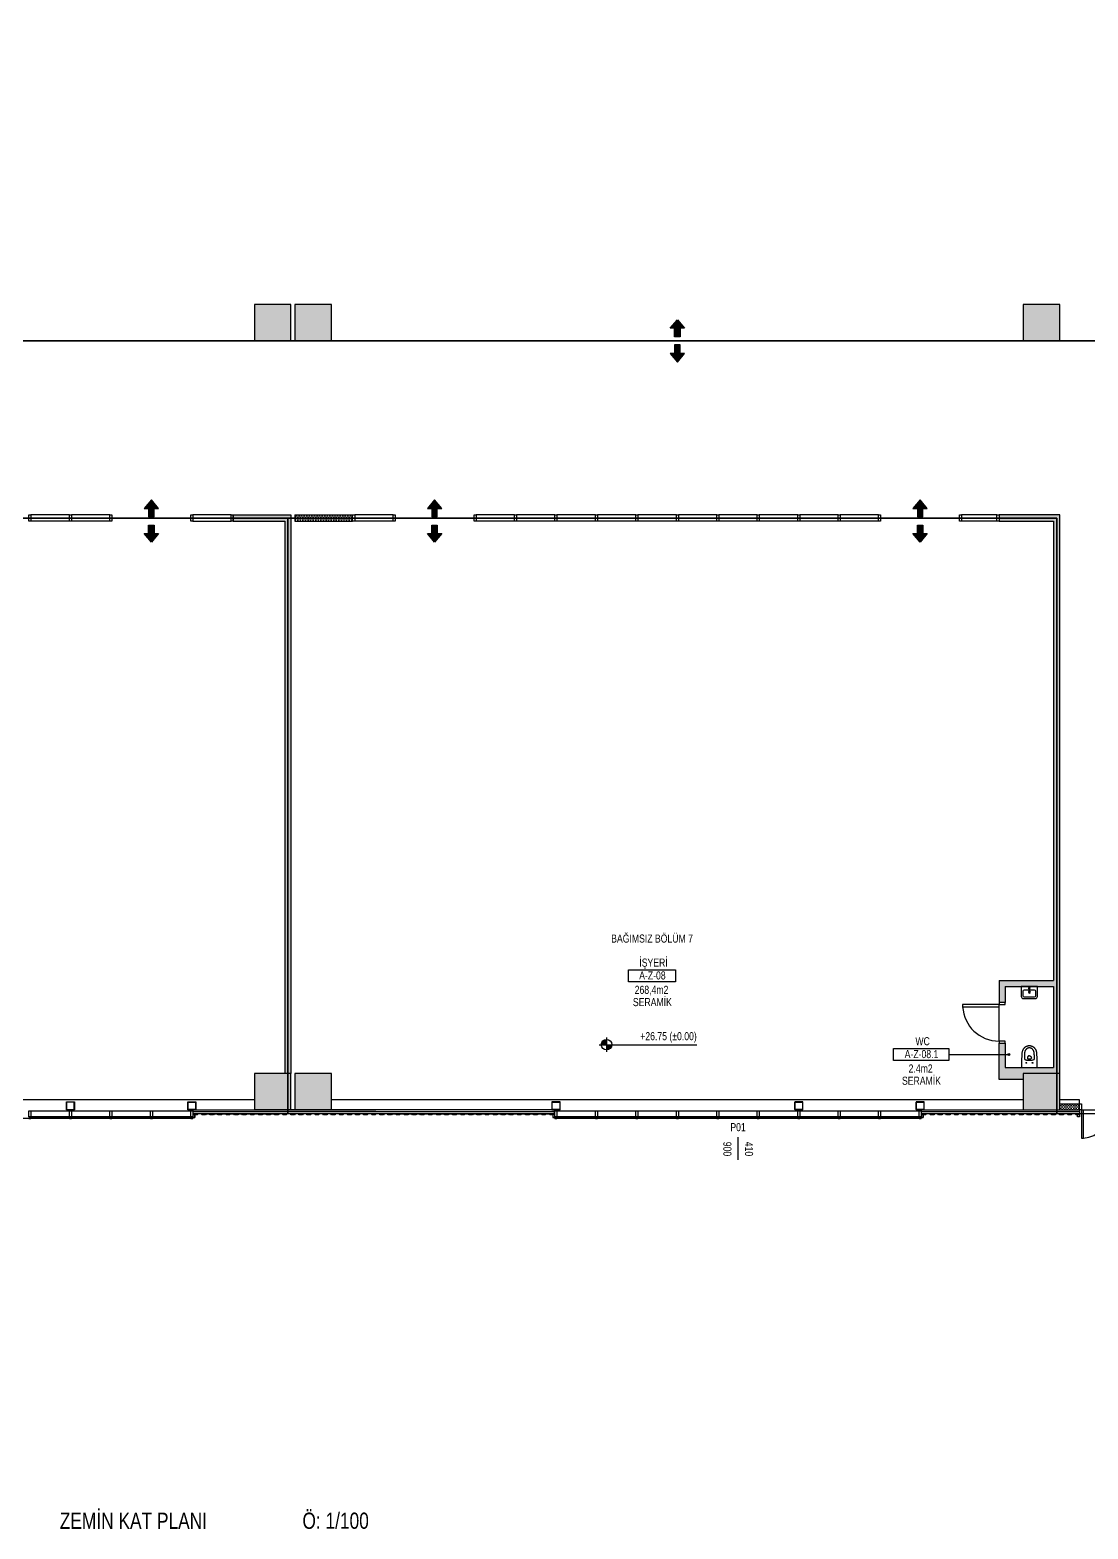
# Model space of a CAD drawing. Extents: x 259761 to 283296, y -701091 to -693683.
# Drawn here: x 270087 to 272702, y -701091 to -697387 of the extents above; entities that cross this region are included whole.
import ezdxf
from ezdxf.enums import TextEntityAlignment as Align

# ---------------------------------------------------------------- set-up
doc = ezdxf.new("R2010")
doc.units = 0
doc.header["$MEASUREMENT"] = 0
doc.layers.get('0').update_dxf_attribs({"linetype": 'CONTINUOUS'})
for name, color, linetype in [('A-DOOR', 193, 'CONTINUOUS'), ('A-WALL-SNWPNL', 200, 'CONTINUOUS'), ('MKDU0', 50, 'CONTINUOUS')]:
    doc.layers.add(name, color=color, linetype=linetype)
doc.styles.add('Fields_100', font='act_simplex.shx', dxfattribs={"width": 0.8, "height": 20})
doc.styles.add('Fields_200', font='act_simplex.shx', dxfattribs={"width": 0.8, "height": 40})
pattern_1 = [(0, (256351.4238, -647212.943), (3.175, 3.175), [3.175, -3.175])]

# ---------------------------------------------------------------- blocks, each defined once
blk = doc.blocks.new('Mahal kutusu_100')
at = {"color": 0}
blk.add_lwpolyline([(-58, 30), (58, 30), (58, 0), (-58, 0)], close=True, dxfattribs=at)
at = {"color": 0, "style": 'Fields_100', "width": 0.8}
for tag, p in [('MAHAL', (3.6, 37.9)), ('KOD', (0.9, 6.2)), ('ALAN', (-1.3, -29.4)), ('KAPLAMA', (0.8, -59.7))]:
    blk.add_attdef(tag, text='', height=20, dxfattribs=at).set_placement(p, align=Align.CENTER)
blk = doc.blocks.new('KLOZET')
at = {"linetype": 'Continuous'}
for p, q in [((-17.5, 36.9), (-17.3, 38.1)), ((-17.3, 38.1), (-17.1, 39.2)), ((-17.1, 39.2), (-16.8, 40.3)), ((-16.8, 40.3), (-16.5, 41.3)), ((-16.5, 41.3), (-16.1, 42.4)), ((-16.1, 42.4), (-15.7, 43.3)), ((-15.7, 43.3), (-15.3, 44.3)), ((-15.3, 44.3), (-14.8, 45.2)), ((-14.8, 45.2), (-14.3, 46)), ((-14.3, 46), (-13.7, 46.8)), ((-13.7, 46.8), (-13.1, 47.6)), ((-13.1, 47.6), (-12.4, 48.3)), ((-12.4, 48.3), (-11.7, 49)), ((-11.7, 49), (-11, 49.6)), ((-11.6, 37.3), (-11.7, 36.7)), ((-11.5, 37.7), (-11.6, 37.3)), ((-11.4, 38.2), (-11.5, 37.7)), ((-11.3, 38.6), (-11.4, 38.2)), ((-11.2, 39), (-11.3, 38.6)), ((-11.1, 39.4), (-11.2, 39)), ((-11, 39.8), (-11.1, 39.4)), ((-11, 49.6), (-10.3, 50.2)), ((-10.9, 40.2), (-11, 39.8)), ((-10.8, 40.5), (-10.9, 40.2)), ((-10.6, 40.8), (-10.8, 40.5)), ((-10.5, 41.1), (-10.6, 40.8)), ((-10.4, 41.4), (-10.5, 41.1)), ((-10.2, 41.7), (-10.4, 41.4)), ((-10.3, 50.2), (-9.6, 50.7)), ((-10.1, 42), (-10.2, 41.7)), ((-9.9, 42.2), (-10.1, 42)), ((-9.8, 42.5), (-9.9, 42.2)), ((-9.6, 42.7), (-9.8, 42.5)), ((-9.6, 50.7), (-8.8, 51.2)), ((-9.4, 43), (-9.6, 42.7)), ((-9.3, 43.2), (-9.4, 43)), ((-9.1, 43.5), (-9.3, 43.2)), ((-8.9, 43.7), (-9.1, 43.5)), ((-8.7, 44), (-8.9, 43.7)), ((-8.8, 51.2), (-8, 51.7)), ((-8.5, 44.2), (-8.7, 44)), ((-8.2, 44.4), (-8.5, 44.2)), ((-8, 44.7), (-8.2, 44.4)), ((-8, 51.7), (-7.2, 52.1)), ((-7.8, 44.9), (-8, 44.7)), ((-7.5, 45.1), (-7.8, 44.9)), ((-7.3, 45.3), (-7.5, 45.1)), ((-7, 45.5), (-7.3, 45.3)), ((-7.2, 52.1), (-6.4, 52.5)), ((-6.7, 45.8), (-7, 45.5)), ((-6.4, 46), (-6.7, 45.8)), ((-6.4, 52.5), (-5.6, 52.8)), ((-6.1, 46.2), (-6.4, 46)), ((-5.8, 46.4), (-6.1, 46.2)), ((-5.5, 46.5), (-5.8, 46.4)), ((-5.6, 52.8), (-4.8, 53.1)), ((-5.2, 46.7), (-5.5, 46.5)), ((-4.9, 46.9), (-5.2, 46.7)), ((-4.6, 47.1), (-4.9, 46.9)), ((-4.8, 53.1), (-4, 53.3)), ((-4.2, 47.2), (-4.6, 47.1)), ((-3.9, 47.3), (-4.2, 47.2)), ((-4, 53.3), (-3.2, 53.5)), ((-3.6, 47.5), (-3.9, 47.3)), ((-3.3, 47.6), (-3.6, 47.5)), ((-3, 47.7), (-3.3, 47.6)), ((-3.2, 53.5), (-2.3, 53.7)), ((-2.7, 47.8), (-3, 47.7)), ((-2.4, 47.9), (-2.7, 47.8)), ((-2.1, 48), (-2.4, 47.9)), ((-2.3, 53.7), (-1.5, 53.8)), ((-1.8, 48), (-2.1, 48)), ((-1.5, 48.1), (-1.8, 48)), ((-1.5, 53.8), (-0.7, 53.9)), ((-1.2, 48.1), (-1.5, 48.1)), ((-1, 48.2), (-1.2, 48.1)), ((-0.7, 48.2), (-1, 48.2)), ((-0.7, 53.9), (0, 53.9)), ((-0.5, 48.2), (-0.7, 48.2)), ((-0.2, 48.2), (-0.5, 48.2)), ((0, 48.2), (-0.2, 48.2)), ((0, 53.9), (0.7, 53.9)), ((0.5, 48.2), (0, 48.2)), ((1, 48.2), (0.5, 48.2)), ((0.7, 53.9), (1.5, 53.8)), ((1.5, 48.1), (1, 48.2)), ((1.5, 53.8), (2.3, 53.7)), ((2.1, 48), (1.5, 48.1)), ((2.6, 47.8), (2.1, 48)), ((2.3, 53.7), (3.2, 53.5)), ((3.2, 47.6), (2.6, 47.8)), ((3.2, 53.5), (4, 53.3)), ((3.7, 47.4), (3.2, 47.6)), ((4.3, 47.2), (3.7, 47.4)), ((4, 53.3), (4.8, 53.1)), ((4.9, 46.9), (4.3, 47.2)), ((4.8, 53.1), (5.6, 52.8)), ((5.4, 46.6), (4.9, 46.9)), ((6, 46.3), (5.4, 46.6)), ((5.6, 52.8), (6.4, 52.5)), ((6.5, 45.9), (6, 46.3)), ((6.4, 52.5), (7.2, 52.1)), ((7, 45.5), (6.5, 45.9)), ((7.5, 45.1), (7, 45.5)), ((7.2, 52.1), (8, 51.7)), ((8, 44.7), (7.5, 45.1)), ((8, 51.7), (8.8, 51.2)), ((8.4, 44.2), (8, 44.7)), ((8.9, 43.7), (8.4, 44.2)), ((8.8, 51.2), (9.6, 50.7)), ((9.3, 43.2), (8.9, 43.7)), ((9.6, 42.7), (9.3, 43.2)), ((9.6, 50.7), (10.3, 50.2)), ((10, 42.1), (9.6, 42.7)), ((10.3, 41.6), (10, 42.1)), ((10.3, 50.2), (11, 49.6)), ((10.6, 40.9), (10.3, 41.6)), ((10.8, 40.3), (10.6, 40.9)), ((11.1, 39.6), (10.8, 40.3)), ((11, 49.6), (11.7, 49)), ((11.3, 38.9), (11.1, 39.6)), ((11.4, 38.2), (11.3, 38.9)), ((11.6, 37.4), (11.4, 38.2)), ((11.7, 36.6), (11.6, 37.4)), ((11.7, 49), (12.4, 48.3)), ((12.4, 48.3), (13.1, 47.6)), ((13.1, 47.6), (13.7, 46.8)), ((13.7, 46.8), (14.3, 46)), ((14.3, 46), (14.8, 45.2)), ((14.8, 45.2), (15.3, 44.3)), ((15.3, 44.3), (15.7, 43.3)), ((15.7, 43.3), (16.1, 42.4)), ((16.1, 42.4), (16.5, 41.3)), ((16.5, 41.3), (16.8, 40.3)), ((16.8, 40.3), (17.1, 39.2)), ((17.1, 39.2), (17.3, 38.1)), ((17.3, 38.1), (17.5, 36.9)), ((-18.3, 0), (-18.2, 12.1)), ((-18.3, 0), (18.3, 0)), ((-18.2, 23.7), (-18.1, 25.2)), ((-18.2, 22.2), (-18.2, 23.7)), ((-18.2, 20.6), (-18.2, 22.2)), ((-18.2, 17.4), (-18.2, 20.6)), ((-18.2, 12.1), (-18.2, 17.4)), ((-18.1, 28), (-18, 29.4)), ((-18.1, 26.6), (-18.1, 28)), ((-18.1, 25.2), (-18.1, 26.6)), ((-18, 30.7), (-17.9, 32)), ((-18, 29.4), (-18, 30.7)), ((-17.9, 32), (-17.8, 33.3)), ((-17.8, 33.3), (-17.7, 34.5)), ((-17.7, 34.5), (-17.6, 35.7)), ((-17.6, 35.7), (-17.5, 36.9)), ((-12.3, 27.9), (-12.4, 27)), ((-12.4, 27), (-12.4, 26.1)), ((-12.4, 26.1), (-12.4, 25.2)), ((-12.4, 25.2), (-12.4, 24.2)), ((-12.4, 24.2), (-12.4, 23.2)), ((-12.4, 23.2), (-12.4, 22.2)), ((-12.2, 31.1), (-12.3, 30.4)), ((-12.3, 30.4), (-12.3, 29.6)), ((-12.3, 29.6), (-12.3, 28.8)), ((-12.3, 28.8), (-12.3, 27.9)), ((-12.1, 32.6), (-12.2, 31.9)), ((-12.2, 31.9), (-12.2, 31.1)), ((-12, 33.9), (-12.1, 33.2)), ((-12.1, 33.2), (-12.1, 32.6)), ((-11.9, 35.1), (-12, 34.5)), ((-12, 34.5), (-12, 33.9)), ((-11.8, 35.7), (-11.9, 35.1)), ((-11.7, 36.7), (-11.8, 36.2)), ((-11.8, 36.2), (-11.8, 35.7)), ((-9.2, 18.4), (-8.2, 18.3)), ((-8.2, 18.3), (-7.1, 18.2)), ((-7.1, 18.2), (-6.1, 18.1)), ((-6.1, 18.1), (-5.1, 18)), ((-5.1, 18), (-4.1, 18)), ((-4.8, 24.3), (-4.9, 23.9)), ((-4.9, 23.9), (-4.9, 23.5)), ((-4.9, 23.5), (-4.8, 20.8)), ((-4.7, 25), (-4.8, 24.6)), ((-4.8, 24.6), (-4.8, 24.3)), ((-4.6, 25.3), (-4.7, 25)), ((-4.4, 25.6), (-4.6, 25.3)), ((-4.3, 25.9), (-4.4, 25.6)), ((-4.1, 26.2), (-4.3, 25.9)), ((-3.9, 26.5), (-4.1, 26.2)), ((-4.1, 18), (-3.1, 17.9)), ((-3.8, 26.8), (-3.9, 26.5)), ((-3.5, 27), (-3.8, 26.8)), ((-3.8, 20.8), (-2.1, 20.8)), ((-3.3, 27.2), (-3.5, 27)), ((-3.1, 27.4), (-3.3, 27.2)), ((-2.8, 27.6), (-3.1, 27.4)), ((-3.1, 17.9), (-2, 17.9)), ((-2.5, 27.8), (-2.8, 27.6)), ((-2.2, 28), (-2.5, 27.8)), ((-1.9, 28.1), (-2.2, 28)), ((-2.1, 20.8), (-0.4, 20.8)), ((-2, 17.9), (-1, 17.9)), ((-1.6, 28.2), (-1.9, 28.1)), ((-1.3, 28.3), (-1.6, 28.2)), ((-1, 28.4), (-1.3, 28.3)), ((-0.7, 28.5), (-1, 28.4)), ((-1, 17.9), (0, 17.9)), ((-0.3, 28.5), (-0.7, 28.5)), ((-0.4, 20.8), (1.7, 20.8)), ((0, 28.5), (-0.3, 28.5)), ((0, 28.5), (0.3, 28.5)), ((0, 17.9), (1, 17.9)), ((0.3, 28.5), (0.7, 28.5)), ((0.7, 28.5), (1, 28.4)), ((1, 28.4), (1.3, 28.3)), ((1, 17.9), (2, 17.9)), ((1.3, 28.3), (1.6, 28.2)), ((1.6, 28.2), (1.9, 28.1)), ((1.7, 20.8), (3.4, 20.8)), ((1.9, 28.1), (2.2, 28)), ((2, 17.9), (3.1, 17.9)), ((2.2, 28), (2.5, 27.8)), ((2.5, 27.8), (2.8, 27.6)), ((2.8, 27.6), (3.1, 27.4)), ((3.1, 27.4), (3.3, 27.2)), ((3.1, 17.9), (4.1, 18)), ((3.3, 27.2), (3.5, 27)), ((3.4, 20.8), (3.8, 20.8)), ((3.5, 27), (3.8, 26.7)), ((3.8, 26.7), (4, 26.5)), ((4, 26.5), (4.1, 26.2)), ((4.1, 26.2), (4.3, 25.9)), ((4.1, 18), (5.1, 18)), ((4.3, 25.9), (4.5, 25.6)), ((4.5, 25.6), (4.6, 25.3)), ((4.6, 25.3), (4.7, 25)), ((4.7, 25), (4.8, 24.6)), ((4.8, 24.6), (4.8, 24.3)), ((4.8, 24.3), (4.9, 23.9)), ((4.9, 23.5), (4.8, 20.8)), ((4.9, 23.9), (4.9, 23.5)), ((5.1, 18), (6.1, 18.1)), ((6.1, 18.1), (7.1, 18.2)), ((7.1, 18.2), (8.2, 18.3)), ((8.2, 18.3), (9.2, 18.4)), ((11.8, 35.7), (11.7, 36.6)), ((11.9, 34.9), (11.8, 35.7)), ((12, 34), (11.9, 34.9)), ((12.1, 33.1), (12, 34)), ((12.2, 32.1), (12.1, 33.1)), ((12.2, 31.2), (12.2, 32.1)), ((12.3, 30.2), (12.2, 31.2)), ((12.3, 29.2), (12.3, 30.2)), ((12.3, 28.1), (12.3, 29.2)), ((12.4, 27), (12.3, 28.1)), ((12.4, 25.9), (12.4, 27)), ((12.4, 24.7), (12.4, 25.9)), ((12.4, 23.4), (12.4, 24.7)), ((12.4, 22.2), (12.4, 23.4)), ((17.5, 36.9), (17.6, 35.7)), ((17.6, 35.7), (17.7, 34.5)), ((17.7, 34.5), (17.8, 33.3)), ((17.8, 33.3), (17.9, 32)), ((17.9, 32), (18, 30.7)), ((18, 30.7), (18, 29.4)), ((18, 29.4), (18.1, 28)), ((18.1, 28), (18.1, 26.6)), ((18.1, 26.6), (18.1, 25.2)), ((18.1, 25.2), (18.2, 23.7)), ((18.2, 23.7), (18.2, 22.2)), ((18.2, 22.2), (18.2, 20.6)), ((18.2, 20.6), (18.2, 17.4)), ((18.2, 17.4), (18.2, 13.9)), ((18.2, 13.9), (18.3, 0))]:
    blk.add_line(p, q, dxfattribs=at)
at = {"ltscale": 3}
for p, q in [((-6.5, 10.9), (-9, 10.9)), ((-7.7, 12.2), (-7.7, 9.6)), ((9, 10.9), (6.5, 10.9)), ((7.7, 12.2), (7.7, 9.6))]:
    blk.add_line(p, q, dxfattribs=at)
at = {"lineweight": 0}
for p, q in [((-3.8, 20.8), (-4.8, 20.8)), ((3.8, 20.8), (4.8, 20.8))]:
    blk.add_line(p, q, dxfattribs=at)
at = {"linetype": 'Continuous'}
for centre in [(-7.7, 10.9), (7.7, 10.9)]:
    blk.add_circle(centre, 0.75, dxfattribs=at)
for centre, start, end in [((-8.7, 22.1), 179.5021, 262.9898), ((8.7, 22.1), 277.0095, 0.5028)]:
    blk.add_arc(centre, 3.72, start, end, dxfattribs=at)
blk = doc.blocks.new('KAPI_100')
at = {"layer": 'A-DOOR'}
blk.add_line((5, 15), (95, 15), dxfattribs=at)
blk.add_lwpolyline([(95, 15), (95, 105), (90, 105), (90, 15)], dxfattribs=at)
for points in [[(0, 0), (5, 0), (5, 15), (0, 15)], [(95, 0), (100, 0), (100, 15), (95, 15)]]:
    blk.add_lwpolyline(points, close=True, dxfattribs=at)
blk.add_arc((95, 15), 90, 93.1847, 180, dxfattribs=at)
blk = doc.blocks.new('KAPI 150')
at = {"layer": 'A-DOOR'}
blk.add_line((145, 15), (5, 15), dxfattribs=at)
for points in [[(5, 15), (5, 85), (10, 85), (10, 15)], [(145, 15), (145, 85), (140, 85), (140, 15)]]:
    blk.add_lwpolyline(points, dxfattribs=at)
for points in [[(5, 0), (0, 0), (0, 15), (5, 15)], [(150, 0), (145, 0), (145, 15), (150, 15)]]:
    blk.add_lwpolyline(points, close=True, dxfattribs=at)
for centre, start, end in [((5, 15), 0, 85.904), ((145, 15), 94.096, 180)]:
    blk.add_arc(centre, 70, start, end, dxfattribs=at)
blk = doc.blocks.new('Mahal Kutusu_100_2')
at = {"color": 0}
blk.add_lwpolyline([(-68, 30), (68, 30), (68, 0), (-68, 0)], close=True, dxfattribs=at)
at = {"color": 0, "style": 'Fields_100', "width": 0.8}
for tag, p in [('MAHAL', (3.6, 37.9)), ('A-Z-04.1', (0.9, 6.2)), ('ALAN', (-1.3, -29.4)), ('KAPLAMA', (0.8, -59.7))]:
    blk.add_attdef(tag, text='', height=20, dxfattribs=at).set_placement(p, align=Align.CENTER)
blk = doc.blocks.new('*U60')
at = {"layer": 'A-WALL-SNWPNL'}
blk.add_lwpolyline([(50, 1), (42, 1), (40, -1), (32, -1), (30, 1), (22, 1), (20, -1), (12, -1), (10, 1), (2, 1), (0, -1), (-8, -1), (-10, 1), (-18, 1), (-20, -1), (-28, -1), (-30, 1), (-38, 1), (-40, -1), (-48, -1), (-50, 1)], dxfattribs=at)
blk = doc.blocks.new('*U61')
at = {"layer": 'MKDU0', "color": 0, "linetype": 'ByBlock', "lineweight": -2, "transparency": 16777216}
for p in [(0, 0), (100, 0), (200, 0), (300, 0), (400, 0), (500, 0), (600, 0), (700, 0)]:
    blk.add_blockref('*U60', p, dxfattribs=at)
blk = doc.blocks.new('*U36')
at = {"layer": 'A-WALL-SNWPNL'}
blk.add_lwpolyline([(50, 1), (42, 1), (40, -1), (32, -1), (30, 1), (22, 1), (20, -1), (12, -1), (10, 1), (2, 1), (0, -1), (-8, -1), (-10, 1), (-18, 1), (-20, -1), (-28, -1), (-30, 1), (-38, 1), (-40, -1), (-48, -1), (-50, 1)], dxfattribs=at)
blk = doc.blocks.new('*U37')
at = {"layer": 'MKDU0', "color": 0, "linetype": 'ByBlock', "lineweight": -2, "transparency": 16777216}
for p in [(0, 0), (100, 0), (200, 0)]:
    blk.add_blockref('*U36', p, dxfattribs=at)
blk = doc.blocks.new('AÇK_01')
at = {"color": 0}
blk.add_lwpolyline([(28, 0), (-28, 0)], dxfattribs=at)
at = {"color": 0, "style": 'Fields_100', "width": 0.8}
blk.add_attdef('A.Ç.K.01', text='', height=20, rotation=90, dxfattribs=at).set_placement((-53, 0), align=Align.MIDDLE_CENTER)
for tag, p in [('W', (1, 17.2)), ('H', (1, -36.3))]:
    blk.add_attdef(tag, text='', height=20, dxfattribs=at).set_placement(p, align=Align.CENTER)

msp = doc.modelspace()

# ---------------------------------------------------------------- hatches: boundary and pattern name
at = {"layer": 'MKDU0', "ltscale": 0.03}
h = msp.add_hatch(dxfattribs=at)
h.set_pattern_fill('ANSI33', color=8)
h.set_pattern_definition([(45, (256351.424, -695852.415), (-4.490128, 4.490128), []), (45, (256355.914, -695852.415), (-4.490128, 4.490128), [3.175, -1.5875])])
h.paths.add_polyline_path([(272541.6, -700055.4), (272631.6, -700055.4), (272631.6, -699965.4), (272541.6, -699965.4)])
h.paths.add_polyline_path([(272541.6, -694355.4), (272631.6, -694355.4), (272631.6, -694265.4), (272541.6, -694265.4)])
h.paths.add_polyline_path([(270741.6, -700055.4), (270831.6, -700055.4), (270831.6, -699965.4), (270741.6, -699965.4)])
h.paths.add_polyline_path([(267141.6, -700055.4), (267231.6, -700055.4), (267231.6, -699965.4), (267141.6, -699965.4)])
h.paths.add_polyline_path([(270741.6, -694355.4), (270831.6, -694355.4), (270831.6, -694265.4), (270741.6, -694265.4)])
h.paths.add_polyline_path([(267141.6, -694355.4), (267231.6, -694355.4), (267231.6, -694265.4), (267141.6, -694265.4)])
h.paths.add_polyline_path([(272541.6, -698155.4), (272631.6, -698155.4), (272631.6, -698065.4), (272541.6, -698065.4)])
h.paths.add_polyline_path([(272541.6, -696255.4), (272631.6, -696255.4), (272631.6, -696165.4), (272541.6, -696165.4)])
h.paths.add_polyline_path([(270741.6, -698155.4), (270831.6, -698155.4), (270831.6, -698065.4), (270741.6, -698065.4)])
h.paths.add_polyline_path([(267141.6, -698155.4), (267231.6, -698155.4), (267231.6, -698065.4), (267141.6, -698065.4)])
h.paths.add_polyline_path([(270741.6, -696255.4), (270831.6, -696255.4), (270831.6, -696165.4), (270741.6, -696165.4)])
h.paths.add_polyline_path([(267141.6, -696255.4), (267231.6, -696255.4), (267231.6, -696165.4), (267141.6, -696165.4)])
h.paths.add_polyline_path([(277941.6, -698155.4), (278031.6, -698155.4), (278031.6, -698065.4), (277941.6, -698065.4)])
h.paths.add_polyline_path([(277941.6, -696255.4), (278031.6, -696255.4), (278031.6, -696165.4), (277941.6, -696165.4)])
h.paths.add_polyline_path([(276141.6, -698155.4), (276231.6, -698155.4), (276231.6, -698065.4), (276141.6, -698065.4)])
h.paths.add_polyline_path([(276141.6, -696255.4), (276231.6, -696255.4), (276231.6, -696165.4), (276141.6, -696165.4)])
h.paths.add_polyline_path([(274341.6, -698155.4), (274431.6, -698155.4), (274431.6, -698065.4), (274341.6, -698065.4)])
h.paths.add_polyline_path([(274341.6, -696255.4), (274431.6, -696255.4), (274431.6, -696165.4), (274341.6, -696165.4)])
h.paths.add_polyline_path([(270641.6, -698155.4), (270731.6, -698155.4), (270731.6, -698065.4), (270641.6, -698065.4)])
h.paths.add_polyline_path([(270641.6, -696255.4), (270731.6, -696255.4), (270731.6, -696165.4), (270641.6, -696165.4)])
h.paths.add_polyline_path([(268941.6, -698155.4), (269031.6, -698155.4), (269031.6, -698065.4), (268941.6, -698065.4)])
h.paths.add_polyline_path([(268941.6, -696255.4), (269031.6, -696255.4), (269031.6, -696165.4), (268941.6, -696165.4)])
h.paths.add_polyline_path([(265341.6, -698155.4), (265431.6, -698155.4), (265431.6, -698065.4), (265341.6, -698065.4)])
h.paths.add_polyline_path([(265341.6, -696255.4), (265431.6, -696255.4), (265431.6, -696165.4), (265341.6, -696165.4)])
h.paths.add_polyline_path([(263541.6, -698155.4), (263631.6, -698155.4), (263631.6, -698065.4), (263541.6, -698065.4)])
h.paths.add_polyline_path([(263541.6, -696255.4), (263631.6, -696255.4), (263631.6, -696165.4), (263541.6, -696165.4)])
h.paths.add_polyline_path([(261741.6, -698155.4), (261831.6, -698155.4), (261831.6, -698065.4), (261741.6, -698065.4)])
h.paths.add_polyline_path([(261741.6, -696255.4), (261831.6, -696255.4), (261831.6, -696165.4), (261741.6, -696165.4)])
h.paths.add_polyline_path([(279741.6, -696255.4), (279831.6, -696255.4), (279831.6, -696165.4), (279741.6, -696165.4)])
h.paths.add_polyline_path([(279741.6, -698155.4), (279831.6, -698155.4), (279831.6, -698065.4), (279741.6, -698065.4)])
h.paths.add_polyline_path([(279741.6, -700055.4), (279831.6, -700055.4), (279831.6, -699965.4), (279741.6, -699965.4)])
h.paths.add_polyline_path([(277941.6, -700055.4), (278031.6, -700055.4), (278031.6, -699965.4), (277941.6, -699965.4)])
h.paths.add_polyline_path([(276141.6, -700055.4), (276231.6, -700055.4), (276231.6, -699965.4), (276141.6, -699965.4)])
h.paths.add_polyline_path([(274341.6, -700055.4), (274431.6, -700055.4), (274431.6, -699965.4), (274341.6, -699965.4)])
h.paths.add_polyline_path([(270641.6, -700055.4), (270731.6, -700055.4), (270731.6, -699965.4), (270641.6, -699965.4)])
h.paths.add_polyline_path([(268941.6, -700055.4), (269031.6, -700055.4), (269031.6, -699965.4), (268941.6, -699965.4)])
h.paths.add_polyline_path([(265341.6, -700055.4), (265431.6, -700055.4), (265431.6, -699965.4), (265341.6, -699965.4)])
h.paths.add_polyline_path([(263541.6, -700055.4), (263631.6, -700055.4), (263631.6, -699965.4), (263541.6, -699965.4)])
h.paths.add_polyline_path([(261741.6, -700055.4), (261831.6, -700055.4), (261831.6, -699965.4), (261741.6, -699965.4)])
h.paths.add_polyline_path([(279741.6, -694355.4), (279831.6, -694355.4), (279831.6, -694265.4), (279741.6, -694265.4)])
h.paths.add_polyline_path([(277941.6, -694355.4), (278031.6, -694355.4), (278031.6, -694265.4), (277941.6, -694265.4)])
h.paths.add_polyline_path([(276141.6, -694355.4), (276231.6, -694355.4), (276231.6, -694265.4), (276141.6, -694265.4)])
h.paths.add_polyline_path([(274341.6, -694355.4), (274431.6, -694355.4), (274431.6, -694265.4), (274341.6, -694265.4)])
h.paths.add_polyline_path([(270641.6, -694355.4), (270731.6, -694355.4), (270731.6, -694265.4), (270641.6, -694265.4)])
h.paths.add_polyline_path([(268941.6, -694355.4), (269031.6, -694355.4), (269031.6, -694265.4), (268941.6, -694265.4)])
h.paths.add_polyline_path([(265341.6, -694355.4), (265431.6, -694355.4), (265431.6, -694265.4), (265341.6, -694265.4)])
h.paths.add_polyline_path([(263541.6, -694355.4), (263631.6, -694355.4), (263631.6, -694265.4), (263541.6, -694265.4)])
h.paths.add_polyline_path([(261741.6, -694355.4), (261831.6, -694355.4), (261831.6, -694265.4), (261741.6, -694265.4)])
h = msp.add_hatch(color=8, dxfattribs=at)
h.dxf.hatch_style = 1
h.paths.add_polyline_path([(271686.6, -698103.1), (271704.3, -698124.2), (271693.3, -698124.2), (271693.3, -698145.4), (271679.9, -698145.4), (271679.9, -698124.2), (271668.9, -698124.2)])
h = msp.add_hatch(color=8, dxfattribs=at)
h.dxf.hatch_style = 1
h.paths.add_polyline_path([(271686.6, -698207.7), (271704.3, -698186.5), (271693.3, -698186.5), (271693.3, -698165.4), (271679.9, -698165.4), (271679.9, -698186.5), (271668.9, -698186.5)])
h = msp.add_hatch(color=8, dxfattribs=at)
h.dxf.hatch_style = 1
h.paths.add_polyline_path([(270386.6, -698548.1), (270368.9, -698569.2), (270379.9, -698569.2), (270379.9, -698590.4), (270393.3, -698590.4), (270393.3, -698569.2), (270404.3, -698569.2)])
h = msp.add_hatch(color=8, dxfattribs=at)
h.dxf.hatch_style = 1
h.paths.add_polyline_path([(271086.6, -698548.1), (271068.9, -698569.2), (271079.9, -698569.2), (271079.9, -698590.4), (271093.3, -698590.4), (271093.3, -698569.2), (271104.3, -698569.2)])
h = msp.add_hatch(color=8, dxfattribs=at)
h.dxf.hatch_style = 1
h.paths.add_polyline_path([(272286.6, -698548.1), (272268.9, -698569.2), (272279.9, -698569.2), (272279.9, -698590.4), (272293.3, -698590.4), (272293.3, -698569.2), (272304.3, -698569.2)])
h = msp.add_hatch(dxfattribs=at)
h.set_pattern_fill('DASH', color=8)
h.set_pattern_definition(pattern_1)
h.paths.add_polyline_path([(270731.6, -698585.4), (270589.1, -698585.4), (270589.1, -698600.4), (270716.6, -698600.4), (270716.6, -699965.4), (270731.6, -699965.4)])
h = msp.add_hatch(dxfattribs=at)
h.set_pattern_fill('DASH', color=8, angle=360)
h.set_pattern_definition([(0, (256351.4238, -647212.943), (3.175, 3.175), [3.175, -3.175])])
h.paths.add_polyline_path([(270884.1, -698585.4), (270741.6, -698585.4), (270741.6, -698600.4), (270884.1, -698600.4)])
h = msp.add_hatch(dxfattribs=at)
h.set_pattern_fill('DASH', color=8)
h.set_pattern_definition([(0, (182652.5034, -701573.9934), (3.175, 3.175), [3.175, -3.175])])
h.paths.add_polyline_path([(272541.6, -699965.4), (272631.6, -699965.4), (272631.6, -698585.4), (272481.6, -698585.4), (272481.6, -698600.4), (272616.6, -698600.4), (272616.6, -699735.4), (272481.6, -699735.4), (272481.6, -699790.4), (272496.6, -699790.4), (272496.6, -699750.4), (272616.6, -699750.4), (272616.6, -699950.4), (272496.6, -699950.4), (272496.6, -699890.4), (272481.6, -699890.4), (272481.6, -699980.4), (272541.6, -699980.4)])
h = msp.add_hatch(color=8, dxfattribs=at)
h.dxf.hatch_style = 1
h.paths.add_polyline_path([(270386.6, -698652.7), (270368.9, -698631.5), (270379.9, -698631.5), (270379.9, -698610.4), (270393.3, -698610.4), (270393.3, -698631.5), (270404.3, -698631.5)])
h = msp.add_hatch(color=8, dxfattribs=at)
h.dxf.hatch_style = 1
h.paths.add_polyline_path([(271086.6, -698652.7), (271068.9, -698631.5), (271079.9, -698631.5), (271079.9, -698610.4), (271093.3, -698610.4), (271093.3, -698631.5), (271104.3, -698631.5)])
h = msp.add_hatch(color=8, dxfattribs=at)
h.dxf.hatch_style = 1
h.paths.add_polyline_path([(272286.6, -698652.7), (272268.9, -698631.5), (272279.9, -698631.5), (272279.9, -698610.4), (272293.3, -698610.4), (272293.3, -698631.5), (272304.3, -698631.5)])
h = msp.add_hatch(color=8, dxfattribs=at)
h.paths.add_polyline_path([(271511.6, -699881.3, 0.414214), (271498.6, -699894.3), (271511.6, -699894.3)])
h.paths.add_polyline_path([(271524.6, -699894.3), (271511.6, -699894.3), (271511.6, -699907.3, 0.414214)])
h = msp.add_hatch(color=8, dxfattribs=at)
h.dxf.hatch_style = 1
edge = h.paths.add_edge_path()
edge.add_arc((272506, -699918.7), 2.5, 0, 360)
h = msp.add_hatch(dxfattribs=at)
h.set_pattern_fill('DASH', color=8)
h.set_pattern_definition(pattern_1)
h.paths.add_polyline_path([(272680.4, -700040.4), (272631.6, -700040.4), (272631.6, -700055.4), (272680.4, -700055.4)])

# ---------------------------------------------------------------- linework, layer by layer
at = {"layer": 'MKDU0', "color": 8, "ltscale": 0.03}
for p, q in [((269031.6, -698155.4), (270641.6, -698155.4)), ((270831.6, -698155.4), (272541.6, -698155.4)), ((272631.6, -698155.4), (274341.6, -698155.4)), ((270184.1, -698585.4), (270089.1, -698585.4)), ((270184.1, -698600.4), (270089.1, -698600.4)), ((270284.1, -698585.4), (270189.1, -698585.4)), ((270284.1, -698600.4), (270189.1, -698600.4)), ((270489.1, -698600.4), (270584.1, -698600.4)), ((270589.1, -698585.4), (270731.6, -698585.4)), ((270589.1, -698600.4), (270589.1, -698585.4)), ((270589.1, -698600.4), (270716.6, -698600.4)), ((270716.6, -698600.4), (270716.6, -699965.4)), ((270731.6, -698585.4), (270731.6, -699965.4)), ((270741.6, -698585.4), (270884.1, -698585.4)), ((270741.6, -698585.4), (270741.6, -698600.4)), ((270741.6, -698600.4), (270884.1, -698600.4)), ((270984.1, -698585.4), (270889.1, -698585.4)), ((270984.1, -698600.4), (270889.1, -698600.4)), ((271284.1, -698585.4), (271189.1, -698585.4)), ((271284.1, -698600.4), (271189.1, -698600.4)), ((271384.1, -698585.4), (271289.1, -698585.4)), ((271384.1, -698600.4), (271289.1, -698600.4)), ((271484.1, -698585.4), (271389.1, -698585.4)), ((271484.1, -698600.4), (271389.1, -698600.4)), ((271584.1, -698585.4), (271489.1, -698585.4)), ((271584.1, -698600.4), (271489.1, -698600.4)), ((271684.1, -698585.4), (271589.1, -698585.4)), ((271684.1, -698600.4), (271589.1, -698600.4)), ((271784.1, -698585.4), (271689.1, -698585.4)), ((271784.1, -698600.4), (271689.1, -698600.4)), ((271884.1, -698585.4), (271789.1, -698585.4)), ((271884.1, -698600.4), (271789.1, -698600.4)), ((271984.1, -698585.4), (271889.1, -698585.4)), ((271984.1, -698600.4), (271889.1, -698600.4)), ((272084.1, -698585.4), (271989.1, -698585.4)), ((272084.1, -698600.4), (271989.1, -698600.4)), ((272184.1, -698585.4), (272089.1, -698585.4)), ((272184.1, -698600.4), (272089.1, -698600.4)), ((272476.6, -698600.4), (272389.1, -698600.4)), ((272631.6, -698585.4), (272481.6, -698585.4)), ((272481.6, -698585.4), (272481.6, -698600.4)), ((272481.6, -698600.4), (272616.6, -698600.4)), ((272616.6, -698600.4), (272616.6, -699735.4)), ((272631.6, -699965.4), (272631.6, -698585.4)), ((272481.6, -699735.4), (272616.6, -699735.4)), ((272481.6, -699735.4), (272481.6, -699790.4)), ((272496.6, -699750.4), (272616.6, -699750.4)), ((272496.6, -699750.4), (272496.6, -699790.4)), ((272616.6, -699750.4), (272616.6, -699950.4)), ((272540.6, -699762.4), (272540.6, -699773.4)), ((272556, -699759.4), (272543.6, -699759.4)), ((272543.6, -699776.4), (272569.6, -699776.4)), ((272569.6, -699759.4), (272557, -699759.4)), ((272572.6, -699773.4), (272572.6, -699762.4)), ((271493.6, -699894.3), (271734.6, -699894.3)), ((271511.6, -699876.3), (271511.6, -699912.3)), ((272481.6, -699980.4), (272481.6, -699890.4)), ((272481.6, -699890.4), (272496.6, -699890.4)), ((272496.6, -699890.4), (272496.6, -699950.4)), ((270731.6, -699965.4), (270716.6, -699965.4)), ((272496.6, -699950.4), (272616.6, -699950.4)), ((272541.6, -699980.4), (272481.6, -699980.4)), ((272541.6, -700030.4), (270831.6, -700030.4)), ((272680.4, -700030.4), (272631.6, -700030.4)), ((272631.6, -700040.4), (272680.4, -700040.4)), ((272680.4, -700040.4), (272680.4, -700030.4)), ((270089.1, -700057.4), (270184.1, -700057.4)), ((270189.1, -700057.4), (270284.1, -700057.4)), ((270289.1, -700057.4), (270384.1, -700057.4)), ((270389.1, -700057.4), (270484.1, -700057.4)), ((270490.1, -700055.4), (270941.6, -700055.4)), ((271383.1, -700060.4), (270490.1, -700060.4)), ((270524.1, -700065.4), (270704.1, -700065.4)), ((271383.1, -700055.4), (270641.6, -700055.4)), ((271389.1, -700057.4), (271484.1, -700057.4)), ((271405.6, -700072.4), (271967.6, -700072.4)), ((271489.1, -700057.4), (271584.1, -700057.4)), ((271589.1, -700057.4), (271684.1, -700057.4)), ((271689.1, -700057.4), (271784.1, -700057.4)), ((271789.1, -700057.4), (271884.1, -700057.4)), ((271889.1, -700057.4), (271984.1, -700057.4)), ((271989.1, -700057.4), (272084.1, -700057.4)), ((272089.1, -700057.4), (272184.1, -700057.4)), ((272189.1, -700057.4), (272284.1, -700057.4)), ((272290.1, -700055.4), (272680.4, -700055.4)), ((272680.4, -700060.4), (272290.1, -700060.4)), ((272631.6, -700055.4), (272680.4, -700055.4))]:
    msp.add_line(p, q, dxfattribs=at)
for points in [[(271694.1, -694255.4), (279841.6, -694255.4), (279841.6, -698155.4), (261719.1, -698155.4), (261719.1, -694255.4), (268941.6, -694255.4), (268941.6, -694520.4), (271694.1, -694520.4)], [(270641.6, -698155.4), (270731.6, -698155.4), (270731.6, -698065.4), (270641.6, -698065.4)], [(270741.6, -698155.4), (270831.6, -698155.4), (270831.6, -698065.4), (270741.6, -698065.4)], [(272541.6, -698155.4), (272631.6, -698155.4), (272631.6, -698065.4), (272541.6, -698065.4)], [(271686.6, -698103.1), (271704.3, -698124.2), (271693.3, -698124.2), (271693.3, -698145.4), (271679.9, -698145.4), (271679.9, -698124.2), (271668.9, -698124.2)], [(261719.1, -700065.4), (261719.1, -698155.4), (279841.6, -698155.4), (279841.6, -698592.9), (272886.6, -698592.9), (272886.4, -700065.4), (272624.1, -700065.4), (272624.1, -698592.9), (267186.6, -698592.9), (267186.6, -700065.4), (265386.6, -700065.4), (265386.6, -698592.9), (262086.6, -698592.9), (262086.6, -700065.4)], [(271686.6, -698207.7), (271704.3, -698186.5), (271693.3, -698186.5), (271693.3, -698165.4), (271679.9, -698165.4), (271679.9, -698186.5), (271668.9, -698186.5)], [(270386.6, -698548.1), (270368.9, -698569.2), (270379.9, -698569.2), (270379.9, -698590.4), (270393.3, -698590.4), (270393.3, -698569.2), (270404.3, -698569.2)], [(271086.6, -698548.1), (271068.9, -698569.2), (271079.9, -698569.2), (271079.9, -698590.4), (271093.3, -698590.4), (271093.3, -698569.2), (271104.3, -698569.2)], [(272286.6, -698548.1), (272268.9, -698569.2), (272279.9, -698569.2), (272279.9, -698590.4), (272293.3, -698590.4), (272293.3, -698569.2), (272304.3, -698569.2)], [(268986.6, -698592.9), (270724.1, -698592.9), (270724.1, -700065.4), (270489.1, -700065.4), (270489.1, -700076.4), (269584.1, -700076.4), (269584.1, -700065.4), (268986.6, -700065.4), (268986.6, -699980.4), (268919.1, -699980.4), (268919.1, -699735.4), (269054.1, -699735.4), (269054.1, -699512.9), (268986.6, -699512.9)], [(270089.1, -698600.4), (270084.1, -698600.4), (270084.1, -698585.4), (270089.1, -698585.4)], [(270189.1, -698600.4), (270184.1, -698600.4), (270184.1, -698585.4), (270189.1, -698585.4)], [(270289.1, -698600.4), (270284.1, -698600.4), (270284.1, -698585.4), (270289.1, -698585.4)], [(270489.1, -698600.4), (270484.1, -698600.4), (270484.1, -698585.4), (270489.1, -698585.4)], [(270589.1, -698600.4), (270584.1, -698600.4), (270584.1, -698585.4), (270589.1, -698585.4)], [(270724.1, -698592.9), (272624.1, -698592.9), (272624.1, -700065.4), (272289.1, -700065.4), (272289.1, -700076.4), (271384.1, -700076.4), (271384.1, -700065.4), (270724.1, -700065.4)], [(270889.1, -698600.4), (270884.1, -698600.4), (270884.1, -698585.4), (270889.1, -698585.4)], [(270989.1, -698600.4), (270984.1, -698600.4), (270984.1, -698585.4), (270989.1, -698585.4)], [(271189.1, -698600.4), (271184.1, -698600.4), (271184.1, -698585.4), (271189.1, -698585.4)], [(271289.1, -698600.4), (271284.1, -698600.4), (271284.1, -698585.4), (271289.1, -698585.4)], [(271389.1, -698600.4), (271384.1, -698600.4), (271384.1, -698585.4), (271389.1, -698585.4)], [(271489.1, -698600.4), (271484.1, -698600.4), (271484.1, -698585.4), (271489.1, -698585.4)], [(271589.1, -698600.4), (271584.1, -698600.4), (271584.1, -698585.4), (271589.1, -698585.4)], [(271689.1, -698600.4), (271684.1, -698600.4), (271684.1, -698585.4), (271689.1, -698585.4)], [(271789.1, -698600.4), (271784.1, -698600.4), (271784.1, -698585.4), (271789.1, -698585.4)], [(271889.1, -698600.4), (271884.1, -698600.4), (271884.1, -698585.4), (271889.1, -698585.4)], [(271989.1, -698600.4), (271984.1, -698600.4), (271984.1, -698585.4), (271989.1, -698585.4)], [(272089.1, -698600.4), (272084.1, -698600.4), (272084.1, -698585.4), (272089.1, -698585.4)], [(272189.1, -698600.4), (272184.1, -698600.4), (272184.1, -698585.4), (272189.1, -698585.4)], [(272389.1, -698600.4), (272384.1, -698600.4), (272384.1, -698585.4), (272389.1, -698585.4)], [(272481.6, -698600.4), (272476.6, -698600.4), (272476.6, -698585.4), (272481.6, -698585.4)], [(270386.6, -698652.7), (270368.9, -698631.5), (270379.9, -698631.5), (270379.9, -698610.4), (270393.3, -698610.4), (270393.3, -698631.5), (270404.3, -698631.5)], [(271086.6, -698652.7), (271068.9, -698631.5), (271079.9, -698631.5), (271079.9, -698610.4), (271093.3, -698610.4), (271093.3, -698631.5), (271104.3, -698631.5)], [(272286.6, -698652.7), (272268.9, -698631.5), (272279.9, -698631.5), (272279.9, -698610.4), (272293.3, -698610.4), (272293.3, -698631.5), (272304.3, -698631.5)], [(270641.6, -700055.4), (270731.6, -700055.4), (270731.6, -699965.4), (270641.6, -699965.4)], [(270741.6, -700055.4), (270831.6, -700055.4), (270831.6, -699965.4), (270741.6, -699965.4)], [(272541.6, -700055.4), (272631.6, -700055.4), (272631.6, -699965.4), (272541.6, -699965.4)], [(270477.2, -700054.8), (270477.2, -700036), (270496, -700036), (270496, -700054.8)], [(271376.6, -700055.4), (271396.6, -700055.4), (271396.6, -700035.4), (271376.6, -700035.4)], [(270089.1, -700072.4), (270084.1, -700072.4), (270084.1, -700057.4), (270089.1, -700057.4)], [(270084.1, -700076.4), (270089.1, -700076.4), (270089.1, -700074.4), (270084.1, -700074.4)], [(270087.6, -700074.4), (270185.6, -700074.4), (270185.6, -700072.4), (270087.6, -700072.4)], [(270189.1, -700072.4), (270184.1, -700072.4), (270184.1, -700057.4), (270189.1, -700057.4)], [(270184.1, -700076.4), (270189.1, -700076.4), (270189.1, -700074.4), (270184.1, -700074.4)], [(270187.6, -700074.4), (270285.6, -700074.4), (270285.6, -700072.4), (270187.6, -700072.4)], [(270289.1, -700072.4), (270284.1, -700072.4), (270284.1, -700057.4), (270289.1, -700057.4)], [(270284.1, -700076.4), (270289.1, -700076.4), (270289.1, -700074.4), (270284.1, -700074.4)], [(270287.6, -700074.4), (270385.6, -700074.4), (270385.6, -700072.4), (270287.6, -700072.4)], [(270389.1, -700072.4), (270384.1, -700072.4), (270384.1, -700057.4), (270389.1, -700057.4)], [(270384.1, -700076.4), (270389.1, -700076.4), (270389.1, -700074.4), (270384.1, -700074.4)], [(270387.6, -700074.4), (270485.6, -700074.4), (270485.6, -700072.4), (270387.6, -700072.4)], [(270489.1, -700072.4), (270484.1, -700072.4), (270484.1, -700057.4), (270489.1, -700057.4)], [(270484.1, -700076.4), (270489.1, -700076.4), (270489.1, -700074.4), (270484.1, -700074.4)], [(270494.1, -700067.9), (270494.1, -700074.4), (270489.1, -700074.4), (270486.6, -700074.4), (270486.6, -700074.2), (270489.1, -700074.2), (270493.9, -700074.2), (270493.9, -700067.9)], [(271379.1, -700067.9), (271379.1, -700074.4), (271384.1, -700074.4), (271386.6, -700074.4), (271386.6, -700074.2), (271384.1, -700074.2), (271379.3, -700074.2), (271379.3, -700067.9)], [(271389.1, -700072.4), (271384.1, -700072.4), (271384.1, -700057.4), (271389.1, -700057.4)], [(271384.1, -700076.4), (271389.1, -700076.4), (271389.1, -700074.4), (271384.1, -700074.4)], [(271387.6, -700074.4), (271485.6, -700074.4), (271485.6, -700072.4), (271387.6, -700072.4)], [(271489.1, -700072.4), (271484.1, -700072.4), (271484.1, -700057.4), (271489.1, -700057.4)], [(271484.1, -700076.4), (271489.1, -700076.4), (271489.1, -700074.4), (271484.1, -700074.4)], [(271487.6, -700074.4), (271585.6, -700074.4), (271585.6, -700072.4), (271487.6, -700072.4)], [(271589.1, -700072.4), (271584.1, -700072.4), (271584.1, -700057.4), (271589.1, -700057.4)], [(271584.1, -700076.4), (271589.1, -700076.4), (271589.1, -700074.4), (271584.1, -700074.4)], [(271587.6, -700074.4), (271685.6, -700074.4), (271685.6, -700072.4), (271587.6, -700072.4)], [(271689.1, -700072.4), (271684.1, -700072.4), (271684.1, -700057.4), (271689.1, -700057.4)], [(271684.1, -700076.4), (271689.1, -700076.4), (271689.1, -700074.4), (271684.1, -700074.4)], [(271687.6, -700074.4), (271785.6, -700074.4), (271785.6, -700072.4), (271687.6, -700072.4)], [(271789.1, -700072.4), (271784.1, -700072.4), (271784.1, -700057.4), (271789.1, -700057.4)], [(271784.1, -700076.4), (271789.1, -700076.4), (271789.1, -700074.4), (271784.1, -700074.4)], [(271787.6, -700074.4), (271885.6, -700074.4), (271885.6, -700072.4), (271787.6, -700072.4)], [(271889.1, -700072.4), (271884.1, -700072.4), (271884.1, -700057.4), (271889.1, -700057.4)], [(271884.1, -700076.4), (271889.1, -700076.4), (271889.1, -700074.4), (271884.1, -700074.4)], [(271887.6, -700074.4), (271985.6, -700074.4), (271985.6, -700072.4), (271887.6, -700072.4)], [(271989.1, -700072.4), (271984.1, -700072.4), (271984.1, -700057.4), (271989.1, -700057.4)], [(271984.1, -700076.4), (271989.1, -700076.4), (271989.1, -700074.4), (271984.1, -700074.4)], [(271987.6, -700074.4), (272085.6, -700074.4), (272085.6, -700072.4), (271987.6, -700072.4)], [(272089.1, -700072.4), (272084.1, -700072.4), (272084.1, -700057.4), (272089.1, -700057.4)], [(272084.1, -700076.4), (272089.1, -700076.4), (272089.1, -700074.4), (272084.1, -700074.4)], [(272087.6, -700074.4), (272185.6, -700074.4), (272185.6, -700072.4), (272087.6, -700072.4)], [(272189.1, -700072.4), (272184.1, -700072.4), (272184.1, -700057.4), (272189.1, -700057.4)], [(272184.1, -700076.4), (272189.1, -700076.4), (272189.1, -700074.4), (272184.1, -700074.4)], [(272187.6, -700074.4), (272285.6, -700074.4), (272285.6, -700072.4), (272187.6, -700072.4)], [(272289.1, -700072.4), (272284.1, -700072.4), (272284.1, -700057.4), (272289.1, -700057.4)], [(272284.1, -700076.4), (272289.1, -700076.4), (272289.1, -700074.4), (272284.1, -700074.4)], [(272294.1, -700067.9), (272294.1, -700074.4), (272289.1, -700074.4), (272286.6, -700074.4), (272286.6, -700074.2), (272289.1, -700074.2), (272293.9, -700074.2), (272293.9, -700067.9)]]:
    msp.add_lwpolyline(points, close=True, dxfattribs=at)
for points in [[(270584.1, -698585.4), (270489.1, -698585.4)], [(270884.1, -698600.4), (270884.1, -698585.4)], [(271184.1, -698600.4), (271184.1, -698585.4)], [(272476.6, -698585.4), (272389.1, -698585.4)], [(272357.2, -699918.7), (272506, -699918.7)], [(270476.6, -700055.4), (270476.6, -700035.4), (270496.6, -700035.4), (270496.6, -700055.4), (270476.6, -700055.4)], [(270490.1, -700065.4), (270490.1, -700055.4)], [(270969.1, -700065.4), (271383.1, -700065.4), (271383.1, -700055.4)], [(271384.1, -700065.4), (271382.1, -700065.4), (271380.1, -700067.4), (271372.1, -700067.4), (271370.1, -700065.4), (271362.1, -700065.4), (271360.1, -700067.4), (271352.1, -700067.4), (271350.1, -700065.4), (271342.1, -700065.4), (271340.1, -700067.4), (271332.1, -700067.4), (271330.1, -700065.4), (271322.1, -700065.4), (271320.1, -700067.4), (271312.1, -700067.4), (271310.1, -700065.4), (271302.1, -700065.4), (271300.1, -700067.4), (271292.1, -700067.4), (271290.1, -700065.4)], [(272680.4, -700065.4), (272290.1, -700065.4), (272290.1, -700055.4)], [(272680.4, -700067.1), (272680.1, -700067.4), (272672.1, -700067.4), (272670.1, -700065.4), (272662.1, -700065.4), (272660.1, -700067.4), (272652.1, -700067.4), (272650.1, -700065.4), (272642.1, -700065.4), (272640.1, -700067.4), (272632.1, -700067.4), (272630.1, -700065.4), (272622.1, -700065.4), (272620.1, -700067.4), (272612.1, -700067.4), (272610.1, -700065.4), (272602.1, -700065.4), (272600.1, -700067.4), (272592.1, -700067.4), (272590.1, -700065.4)], [(272685.4, -700055.4), (272680.4, -700055.4), (272680.4, -700072.4), (272675.4, -700072.4), (272675.4, -700067.9)]]:
    msp.add_lwpolyline(points, dxfattribs=at)
for points in [[(272536.6, -699750.4), (272536.6, -699775.4, 0.414214), (272541.6, -699780.4), (272571.6, -699780.4, 0.414214), (272576.6, -699775.4), (272576.6, -699750.4)], [(272556, -699755.2), (272556, -699763.2, 1), (272557, -699763.2), (272557, -699755.2, 1)]]:
    msp.add_lwpolyline(points, format="xyb", close=True, dxfattribs=at)
at = {"layer": 'MKDU0', "color": 8, "ltscale": 0.03, "elevation": 0}
for points in [[(270641.6, -700030.4), (269596.6, -700030.4)], [(270904.1, -700065.4), (270490.1, -700065.4)]]:
    msp.add_lwpolyline(points, dxfattribs=at)
for points in [[(270176.6, -700035.4), (270196.6, -700035.4), (270196.6, -700055.4), (270176.6, -700055.4)], [(270177.2, -700054.8), (270196, -700054.8), (270196, -700036), (270177.2, -700036)], [(271377.2, -700036), (271396, -700036), (271396, -700054.8), (271377.2, -700054.8)], [(271976.6, -700055.4), (271996.6, -700055.4), (271996.6, -700035.4), (271976.6, -700035.4)], [(271977.2, -700036), (271996, -700036), (271996, -700054.8), (271977.2, -700054.8)], [(272276.6, -700055.4), (272296.6, -700055.4), (272296.6, -700035.4), (272276.6, -700035.4)], [(272277.2, -700036), (272296, -700036), (272296, -700054.8), (272277.2, -700054.8)]]:
    msp.add_lwpolyline(points, close=True, dxfattribs=at)
at = {"layer": 'MKDU0', "color": 8, "ltscale": 0.03}
for centre, radius in [((271511.6, -699894.3), 13), ((272506, -699918.7), 2.5)]:
    msp.add_circle(centre, radius, dxfattribs=at)
for centre, radius, start, end in [((272543.6, -699762.4), 3, 90, 180), ((272543.6, -699773.4), 3, 180, 270), ((272556.6, -699764.4), 2.5, 103.0141, 79.9324), ((272556.5, -699755.2), 2, 284.4775, 255.5225), ((272569.6, -699762.4), 3, 0, 90), ((272569.6, -699773.4), 3, 270, 0)]:
    msp.add_arc(centre, radius, start, end, dxfattribs=at)

# ---------------------------------------------------------------- block references
for name, p, values in [('Mahal kutusu_100', (271624.1, -699739.4), {'MAHAL': 'İŞYERİ', 'KOD': 'A-Z-08', 'ALAN': '268,4m2', 'KAPLAMA': 'SERAMİK'}), ('Mahal Kutusu_100_2', (272289.2, -699933.7), {'MAHAL': 'WC', 'A-Z-04.1': 'A-Z-08.1', 'ALAN': '2.4m2', 'KAPLAMA': 'SERAMİK'})]:
    msp.add_blockref(name, p, dxfattribs=at).add_auto_attribs(values)
for name, p, rotation in [('KAPI_100', (272496.6, -699890.4), 89.99999999999997), ('KAPI 150', (272830.4, -700040.4), 180)]:
    msp.add_blockref(name, p, dxfattribs=dict(at, rotation=rotation))
for name, p in [('KLOZET', (272556.6, -699950.4)), ('*U61', (270540.1, -700066.4)), ('*U37', (272340.1, -700066.4))]:
    msp.add_blockref(name, p, dxfattribs=at)
at = {"layer": 'MKDU0', "color": 8, "ltscale": 0.03, "rotation": 269.9999999999999}
msp.add_blockref('AÇK_01', (271836.6, -700151.1), dxfattribs=at).add_auto_attribs({'A.Ç.K.01': 'P01', 'H': '900', 'W': '410'})

# ---------------------------------------------------------------- texts
at = {"layer": 'MKDU0', "color": 8, "ltscale": 0.03}
for s, width, gutter_width, insert, char_height, attachment_point, style in [('BAĞIMSIZ BÖLÜM 7', 436.665, 100, (271624.1, -699622.1), 20, 2, 'Fields_100'), ('+26.75 (%%P0.00)', 436.665, 100, (271734.6, -699889.3), 20, 9, 'Fields_100'), ('ZEMİN KAT PLANI', 916.05, 12.5, (270524.1, -701070.8), 40, 6, 'Fields_200'), ('Ö: 1/100', 416.056, 12.5, (270924.1, -701070.9), 40, 6, 'Fields_200')]:
    msp.add_mtext_dynamic_manual_height_columns(s, width=width, gutter_width=gutter_width, heights=[0], dxfattribs=dict(at, insert=insert, char_height=char_height, attachment_point=attachment_point, style=style))

doc.saveas('drawing.dxf')
